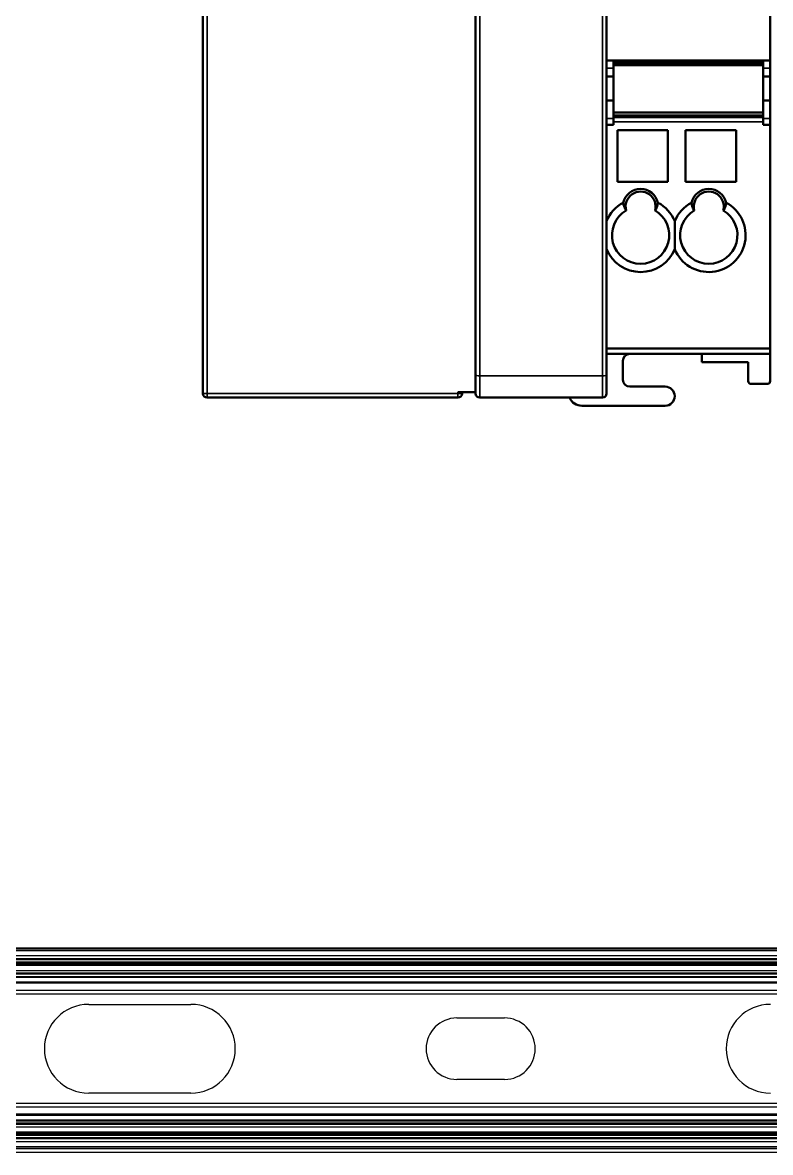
# Model space of a CAD drawing. Header units: inches. Extents: x 17 to 3130, y 15 to 659.
# Drawn here: x 1863.6 to 1918.5, y 126.6 to 209.4 of the extents above; entities that cross this region are included whole.
import ezdxf

# ---------------------------------------------------------------- set-up
doc = ezdxf.new("R2010")
doc.units = ezdxf.units.IN
doc.header["$MEASUREMENT"] = 0
doc.layers.add('MAIN-1', color=7, linetype='Continuous')
doc.layers.add('MAIN-2', color=7, linetype='Continuous')
doc.layers.add('Sichtbar (ISO)', color=7, linetype='Continuous', lineweight=50)
doc.layers.add('Sichtbar schmal (ISO)', color=7, linetype='Continuous', lineweight=35)

msp = doc.modelspace()

# ---------------------------------------------------------------- linework, layer by layer
msp.add_line((1642.46998, 141.47272), (2272.46993, 141.73007))
at = {"layer": 'MAIN-1'}
for p, q in [((2272.47184, 140.25919), (1642.46998, 140.25919)), ((1868.50126, 137.40919), (1876.00126, 137.40919)), ((1895.50126, 136.40919), (1899.00126, 136.40919)), ((1899.00126, 131.90919), (1895.50126, 131.90919)), ((1876.00126, 130.90919), (1868.50126, 130.90919)), ((1642.46998, 128.05919), (2272.48765, 128.05919)), ((2272.4896, 126.55919), (1642.46998, 126.55919))]:
    msp.add_line(p, q, dxfattribs=at)
for centre, radius, start, end in [((1868.50126, 134.15919), 3.25, 90.0000198, 180.0000187), ((1876.00126, 134.15919), 3.25, 359.9999813, 90.0000198), ((1918.50126, 134.15919), 3.25, 90.0000198, 180.0000187), ((1895.50126, 134.15919), 2.25, 90.0000198, 180.0000187), ((1899.00126, 134.15919), 2.25, 359.9999813, 90.0000198), ((1868.50126, 134.15919), 3.25, 180.0000187, 270), ((1876.00126, 134.15919), 3.25, 270, 359.9999813), ((1895.50126, 134.15919), 2.25, 180.0000187, 270), ((1899.00126, 134.15919), 2.25, 270, 359.9999813), ((1918.50126, 134.15919), 3.25, 180.0000187, 270)]:
    msp.add_arc(centre, radius, start, end, dxfattribs=at)
at = {"layer": 'MAIN-2'}
for p, q in [((1642.46998, 141.50919), (2272.47022, 141.50919)), ((1642.46998, 141.47272), (2272.47027, 141.47272)), ((2272.47045, 141.33242), (1642.46998, 141.33242)), ((2272.47093, 140.95919), (1642.46998, 140.95919)), ((1642.46998, 140.75919), (2272.47119, 140.75919)), ((2272.4713, 140.67272), (1642.46998, 140.67272)), ((1642.46998, 140.53242), (2272.47148, 140.53242)), ((1642.46998, 140.44286), (2272.4716, 140.44286)), ((2272.47175, 140.32553), (1642.46998, 140.32553)), ((2272.47185, 140.25165), (1642.46998, 140.25165)), ((1642.46998, 139.8981), (2272.47231, 139.8981)), ((1642.46998, 139.68597), (2272.47258, 139.68597)), ((2272.47258, 139.68597), (1642.46998, 139.68597)), ((2272.47268, 139.61275), (1642.46998, 139.61275)), ((1642.46998, 139.45919), (2272.47288, 139.45919)), ((1642.46998, 139.39286), (2272.47296, 139.39286)), ((2272.47343, 139.03081), (1642.46998, 139.03081)), ((2272.4735, 138.97643), (1642.46998, 138.97643)), ((2272.47352, 138.95919), (1642.46998, 138.95919)), ((1642.46998, 138.44567), (2272.47419, 138.44567)), ((1642.46998, 138.17313), (2272.47454, 138.17313)), ((2272.48495, 130.14526), (1642.46998, 130.14526)), ((2272.4853, 129.87272), (1642.46998, 129.87272)), ((2272.48597, 129.35919), (1642.46998, 129.35919)), ((1642.46998, 129.34196), (2272.48599, 129.34196)), ((1642.46998, 129.28757), (2272.48606, 129.28757)), ((2272.48653, 128.92553), (1642.46998, 128.92553)), ((2272.48662, 128.85919), (1642.46998, 128.85919)), ((2272.48682, 128.70564), (1642.46998, 128.70564)), ((2272.48691, 128.63242), (1642.46998, 128.63242)), ((1642.46998, 128.63242), (2272.48691, 128.63242)), ((2272.48719, 128.42028), (1642.46998, 128.42028)), ((1642.46998, 128.06673), (2272.48764, 128.06673)), ((1642.46998, 127.99286), (2272.48774, 127.99286)), ((2272.48789, 127.87553), (1642.46998, 127.87553)), ((2272.48801, 127.78597), (1642.46998, 127.78597)), ((1642.46998, 127.64567), (2272.48819, 127.64567)), ((2272.4883, 127.55919), (1642.46998, 127.55919)), ((1642.46998, 127.35919), (2272.48856, 127.35919)), ((1642.46998, 126.98597), (2272.48905, 126.98597)), ((2272.48923, 126.84567), (1642.46998, 126.84567)), ((2272.48927, 126.80919), (1642.46998, 126.80919))]:
    msp.add_line(p, q, dxfattribs=at)
at = {"layer": 'Sichtbar (ISO)'}
for p, q in [((1876.88052, 280.37695), (1876.88052, 182.17695)), ((1896.88052, 183.52692), (1896.88052, 245.85692)), ((1906.48052, 245.85692), (1906.48052, 183.52692)), ((1918.48052, 206.58866), (1918.48052, 210.17695)), ((1906.48052, 206.58866), (1918.48052, 206.58866)), ((1906.98052, 206.47948), (1917.98052, 206.47948)), ((1906.98052, 206.01923), (1906.98052, 206.47948)), ((1906.98052, 206.23698), (1917.98052, 206.23698)), ((1917.98052, 206.47948), (1917.98052, 206.01923)), ((1918.48052, 206.01923), (1918.48052, 206.58866)), ((1906.48052, 205.40996), (1906.98052, 205.40996)), ((1906.98052, 206.01923), (1906.98052, 205.40996)), ((1906.98052, 203.64844), (1906.98052, 205.40996)), ((1917.98052, 205.40996), (1917.98052, 206.01923)), ((1917.98052, 205.40996), (1917.98052, 203.64844)), ((1918.48052, 205.40996), (1917.98052, 205.40996)), ((1918.48052, 205.40996), (1918.48052, 206.01923)), ((1918.48052, 205.40996), (1918.48052, 203.64844)), ((1906.48052, 203.64844), (1906.98052, 203.64844)), ((1906.98052, 203.64844), (1906.98052, 202.33721)), ((1917.98052, 202.33721), (1917.98052, 203.64844)), ((1918.48052, 203.64844), (1917.98052, 203.64844)), ((1918.48052, 202.33721), (1918.48052, 203.64844)), ((1906.98052, 202.77173), (1917.98052, 202.77173)), ((1906.98052, 202.42361), (1917.98052, 202.42361)), ((1906.98052, 201.87695), (1906.98052, 202.33721)), ((1917.98052, 202.33721), (1917.98052, 201.87695)), ((1918.48052, 202.33721), (1918.48052, 201.87695)), ((1906.98052, 201.87695), (1906.48052, 201.87695)), ((1907.28052, 197.67695), (1907.28052, 201.47695)), ((1907.28052, 201.47695), (1910.98052, 201.47695)), ((1910.98052, 201.47695), (1910.98052, 197.67695)), ((1912.28052, 197.67695), (1912.28052, 201.47695)), ((1912.28052, 201.47695), (1915.98052, 201.47695)), ((1915.98052, 201.47695), (1915.98052, 197.67695)), ((1918.48052, 201.87695), (1917.98052, 201.87695)), ((1918.48052, 185.47695), (1918.48052, 201.87695)), ((1910.98052, 197.67695), (1907.28052, 197.67695)), ((1915.98052, 197.67695), (1912.28052, 197.67695)), ((1911.48052, 192.75715), (1911.48052, 194.79676)), ((1906.48052, 185.47695), (1918.48052, 185.47695)), ((1918.48052, 185.07695), (1918.48052, 185.47695)), ((1906.48052, 185.07695), (1918.48052, 185.07695)), ((1913.48052, 184.47695), (1913.48052, 185.07695)), ((1918.48052, 185.07695), (1918.48052, 183.07695)), ((1907.68052, 184.57695), (1907.68052, 183.17695)), ((1916.88052, 184.47695), (1913.48052, 184.47695)), ((1916.88052, 183.07695), (1916.88052, 184.47695)), ((1896.88052, 182.17695), (1896.88052, 183.52692)), ((1906.48052, 183.52692), (1906.48052, 182.17695)), ((1895.58052, 182.27695), (1896.88052, 182.27695)), ((1895.88052, 182.17695), (1895.88052, 182.27695)), ((1908.18052, 182.67695), (1910.78052, 182.67695)), ((1918.28052, 182.87695), (1917.08052, 182.87695)), ((1877.18052, 181.87695), (1895.58052, 181.87695)), ((1897.18052, 181.87695), (1906.18052, 181.87695)), ((1910.78052, 181.27695), (1904.68052, 181.27695))]:
    msp.add_line(p, q, dxfattribs=at)
for centre, radius, start, end in [((1908.98052, 195.87695), 1.3, 12.5885798, 167.4114202), ((1913.98052, 195.87695), 1.3, 12.5885798, 167.4114202), ((1908.98052, 195.87695), 1.1, 344.816886, 195.183114), ((1913.98052, 195.87695), 1.1, 344.816886, 195.183114), ((1908.98052, 193.77695), 2.7, 118.0282452, 157.8083934), ((1908.98052, 193.77695), 2.1, 120.3662281, 59.6337719), ((1908.98052, 193.77695), 2.7, 22.1916066, 61.9717548), ((1913.98052, 193.77695), 2.7, 202.1916066, 61.9717548), ((1913.98052, 193.77695), 2.7, 118.0282452, 157.8083934), ((1913.98052, 193.77695), 2.1, 120.3662281, 59.6337719), ((1908.98052, 193.77695), 2.7, 202.1916066, 337.8083934), ((1908.18052, 184.57695), 0.5, 90, 180), ((1908.18052, 183.17695), 0.5, 180, 270), ((1917.08052, 183.07695), 0.2, 180, 270), ((1918.28052, 183.07695), 0.2, 270, 0), ((1877.18052, 182.17695), 0.3, 180, 270), ((1895.58052, 182.17695), 0.3, 270, 0), ((1897.18052, 182.17695), 0.3, 180, 270), ((1906.18052, 182.17695), 0.3, 270, 0), ((1910.78052, 181.97695), 0.7, 270, 90), ((1904.68052, 182.27695), 1, 203.5781785, 270)]:
    msp.add_arc(centre, radius, start, end, dxfattribs=at)
for points, knots in [([(1907.91892, 195.58886), (1907.90222, 195.61306), (1907.88669, 195.6375), (1907.78805, 195.80527), (1907.72881, 195.97728), (1907.71177, 196.16029)], [0.3009031025, 0.3009031025, 0.3009031025, 0.3009031025, 0.3129290208, 0.3129290208, 0.3834743236, 0.3834743236, 0.3834743236, 0.3834743236]), ([(1910.24927, 196.16029), (1910.23223, 195.97728), (1910.17299, 195.80527), (1910.08872, 195.66193), (1910.07436, 195.6375), (1910.05882, 195.61306), (1910.04212, 195.58886)], [-0.0705453029, -0.0705453029, -0.0705453029, -0.0705453029, 0, 0, 0, 0.0120259184, 0.0120259184, 0.0120259184, 0.0120259184]), ([(1912.91892, 195.58886), (1912.90222, 195.61306), (1912.88669, 195.6375), (1912.78805, 195.80527), (1912.72881, 195.97728), (1912.71177, 196.16029)], [0.3009031025, 0.3009031025, 0.3009031025, 0.3009031025, 0.3129290208, 0.3129290208, 0.3834743236, 0.3834743236, 0.3834743236, 0.3834743236]), ([(1915.24927, 196.16029), (1915.23223, 195.97728), (1915.17299, 195.80527), (1915.08872, 195.66193), (1915.07436, 195.6375), (1915.05882, 195.61306), (1915.04212, 195.58886)], [-0.0705453029, -0.0705453029, -0.0705453029, -0.0705453029, 0, 0, 0, 0.0120259184, 0.0120259184, 0.0120259184, 0.0120259184])]:
    msp.add_open_spline(points, degree=3, knots=knots, dxfattribs=at)
at = {"layer": 'Sichtbar schmal (ISO)'}
for p, q in [((1877.18052, 182.17695), (1877.18052, 280.37695)), ((1897.18052, 245.85535), (1897.18052, 183.46515)), ((1906.18052, 183.46515), (1906.18052, 245.85535)), ((1906.98052, 206.33002), (1917.98052, 206.33002)), ((1906.48052, 206.01923), (1906.98052, 206.01923)), ((1918.48052, 206.01923), (1917.98052, 206.01923)), ((1906.48052, 202.33721), (1906.98052, 202.33721)), ((1906.98052, 202.57971), (1917.98052, 202.57971)), ((1906.98052, 202.09211), (1917.98052, 202.09211)), ((1918.48052, 202.33721), (1917.98052, 202.33721)), ((1906.18052, 183.46515), (1897.18052, 183.46515)), ((1897.18052, 183.46515), (1897.18052, 181.87695)), ((1906.18052, 181.87695), (1906.18052, 183.46515)), ((1876.88052, 182.17695), (1877.18052, 182.17695)), ((1895.58052, 182.17695), (1877.18052, 182.17695)), ((1877.18052, 182.17695), (1877.18052, 181.87695)), ((1895.58052, 182.27695), (1895.58052, 182.17695)), ((1895.58052, 181.87695), (1895.58052, 182.17695)), ((1895.88052, 182.17695), (1895.58052, 182.17695))]:
    msp.add_line(p, q, dxfattribs=at)
for centre, major_axis, start_param, end_param in [((1897.18052, 183.52692), (-0.3, 0), 0, 1.57079633), ((1906.18052, 183.52692), (0.3, 0), 4.71238898, 6.28318531)]:
    msp.add_ellipse(centre, major_axis=major_axis, ratio=0.2059033, start_param=start_param, end_param=end_param, dxfattribs=at)

doc.saveas('drawing.dxf')
